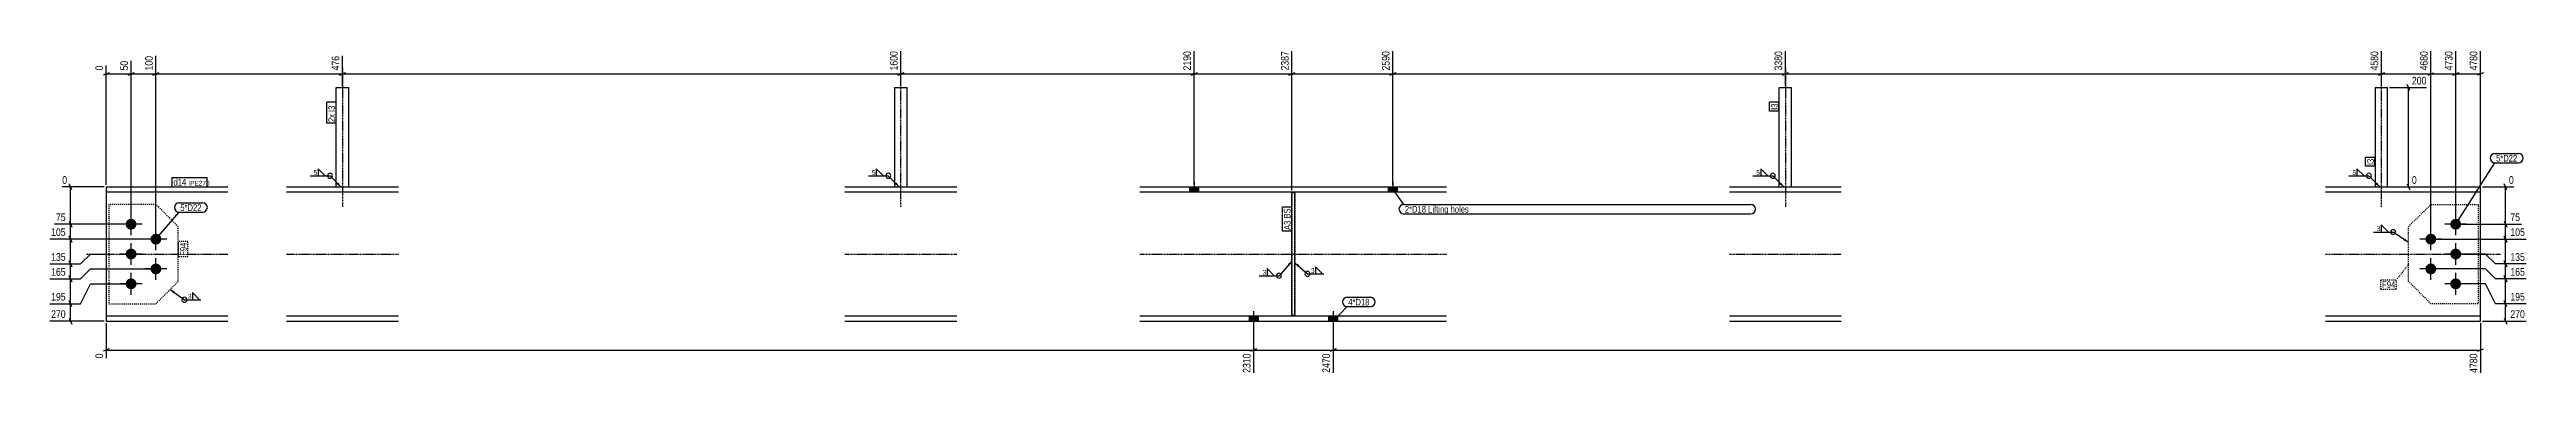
# Model space of a CAD drawing. Header units: millimetres. Extents: x 9 to 27248, y 6 to 1761.
# Drawn here: x 9 to 4996, y 6 to 660 of the extents above; entities that cross this region are included whole.
import ezdxf

# ---------------------------------------------------------------- set-up
doc = ezdxf.new("R2010")
doc.units = ezdxf.units.MM
doc.linetypes.add('DXK_LINE_DOT2', pattern=[3.9198, 1.9599, -1.9599])
doc.linetypes.add('DXK_LINE_DOT3', pattern=[5.9187, 2.979, -0.9799, 0.9799, -0.9799])
for name, color, linetype in [('MÅLSÆTNING', 7, 'Continuous'), ('STÅL', 7, 'Continuous'), ('TEKST', 7, 'Continuous')]:
    doc.layers.add(name, color=color, linetype=linetype)
doc.styles.add('Arial Narrow', font='ARIALN.TTF', dxfattribs={"height": 0.2})

msp = doc.modelspace()

# ---------------------------------------------------------------- hatches: boundary and pattern name
at = {"layer": 'STÅL', "linetype": 'Continuous'}
for points in [[(2304.5, 373.6), (2322.5, 373.6), (2322.5, 383.8), (2304.5, 383.8)], [(2704.5, 373.6), (2722.5, 373.6), (2722.5, 383.8), (2704.5, 383.8)], [(162.5, 308.8, -1), (184.5, 308.8, -1)], [(4842.5, 308.8, -1), (4864.5, 308.8, -1)], [(162.5, 248.8, -1), (184.5, 248.8, -1)], [(212.5, 278.8, -1), (234.5, 278.8, -1)], [(4792.5, 278.8, -1), (4814.5, 278.8, -1)], [(4842.5, 248.8, -1), (4864.5, 248.8, -1)], [(162.5, 188.8, -1), (184.5, 188.8, -1)], [(212.5, 218.8, -1), (234.5, 218.8, -1)], [(4792.5, 218.8, -1), (4814.5, 218.8, -1)], [(4842.5, 188.8, -1), (4864.5, 188.8, -1)], [(2442.5, 124), (2424.5, 124), (2424.5, 113.8), (2442.5, 113.8)], [(2442.5, 124), (2424.5, 124), (2424.5, 113.8), (2442.5, 113.8)], [(2602.5, 124), (2584.5, 124), (2584.5, 113.8), (2602.5, 113.8)], [(2602.5, 124), (2584.5, 124), (2584.5, 113.8), (2602.5, 113.8)]]:
    msp.add_hatch(color=96, dxfattribs=at).paths.add_polyline_path(points)
at = {"layer": 'TEKST', "linetype": 'Continuous'}
for points in [[(590.8, 392.7), (596, 383.8), (587.3, 389.2)], [(1714.8, 392.7), (1720, 383.8), (1711.3, 389.2)], [(3495.6, 392.7), (3500.8, 383.8), (3492, 389.2)], [(4695.6, 392.7), (4700.8, 383.8), (4692, 389.2)], [(4751.6, 279.8), (4758.5, 272.1), (4748.8, 275.7)], [(2502, 228.8), (2510.5, 234.6), (2505.7, 225.5)], [(258.8, 169.6), (252.2, 177.5), (261.7, 173.7)]]:
    msp.add_hatch(color=3, dxfattribs=at).paths.add_polyline_path(points)

# ---------------------------------------------------------------- linework, layer by layer
at = {"layer": 'MÅLSÆTNING', "color": 7, "linetype": 'Continuous'}
for p, q in [((1723.1, 587.8), (1723.1, 657.3)), ((1723.1, 587.8), (1723.1, 657.3)), ((2313.5, 387.8), (2313.5, 657.3)), ((2313.5, 387.8), (2313.5, 657.3)), ((2510.5, 376.6), (2510.5, 657.3)), ((2713.5, 387.8), (2713.5, 657.3)), ((2713.5, 387.8), (2713.5, 657.3)), ((3503.9, 587.8), (3503.9, 657.3)), ((3503.9, 587.8), (3503.9, 657.3)), ((4703.9, 587.8), (4703.9, 657.3)), ((4703.9, 587.8), (4703.9, 657.3)), ((4803.5, 282.8), (4803.5, 657.3)), ((4853.5, 312.8), (4853.5, 657.3)), ((4903.5, 387.8), (4903.5, 657.3)), ((129.5, 613.9), (117.5, 609.1)), ((123.5, 387.8), (123.5, 628)), ((179.5, 613.9), (167.5, 609.1)), ((173.5, 312.8), (173.5, 637.8)), ((173.5, 611.5), (223.5, 611.5)), ((229.5, 613.9), (217.5, 609.1)), ((217.5, 609.1), (229.5, 613.9)), ((223.5, 282.8), (223.5, 647.5)), ((223.5, 282.8), (223.5, 647.5)), ((223.5, 611.5), (599.1, 611.5)), ((605.1, 613.9), (593.1, 609.1)), ((593.1, 609.1), (605.1, 613.9)), ((599.1, 587.8), (599.1, 647.5)), ((599.1, 587.8), (599.1, 647.5)), ((599.1, 611.5), (1723.1, 611.5)), ((1729.1, 613.9), (1717.1, 609.1)), ((1717.1, 609.1), (1729.1, 613.9)), ((1723.1, 611.5), (2313.5, 611.5)), ((2319.5, 613.9), (2307.5, 609.1)), ((2307.5, 609.1), (2319.5, 613.9)), ((2313.5, 611.5), (2510.5, 611.5)), ((2504.5, 609.1), (2516.5, 613.9)), ((2719.5, 613.9), (2707.5, 609.1)), ((2707.5, 609.1), (2719.5, 613.9)), ((2713.5, 611.5), (3503.9, 611.5)), ((3509.9, 613.9), (3497.9, 609.1)), ((3497.9, 609.1), (3509.9, 613.9)), ((3503.9, 611.5), (4703.9, 611.5)), ((4709.9, 613.9), (4697.9, 609.1)), ((4697.9, 609.1), (4709.9, 613.9)), ((4703.9, 611.5), (4803.5, 611.5)), ((4797.5, 609.1), (4809.5, 613.9)), ((4847.5, 609.1), (4859.5, 613.9)), ((4853.5, 611.5), (4903.5, 611.5)), ((4909.5, 613.9), (4897.5, 609.1)), ((4720.4, 583.8), (4794.5, 583.8)), ((4760.9, 577.8), (4756.1, 589.8)), ((4758.5, 383.8), (4758.5, 583.8)), ((119.5, 383.8), (34.9, 383.8)), ((53.9, 377.8), (49.1, 389.8)), ((51.5, 308.8), (51.5, 383.8)), ((4720.4, 383.8), (4775, 383.8)), ((4756.1, 389.8), (4760.9, 377.8)), ((4907.5, 383.8), (4970.4, 383.8)), ((4956.2, 377.8), (4951.4, 389.8)), ((169.5, 308.8), (19.4, 308.8)), ((169.5, 308.8), (19.4, 308.8)), ((49.1, 314.8), (53.9, 302.8)), ((49.1, 314.8), (53.9, 302.8)), ((51.5, 278.8), (51.5, 308.8)), ((4857.5, 308.8), (4985.9, 308.8)), ((4951.4, 314.8), (4956.2, 302.8)), ((4953.8, 278.8), (4953.8, 308.8)), ((219.5, 278.8), (9.6, 278.8)), ((219.5, 278.8), (9.6, 278.8)), ((53.9, 272.8), (49.1, 284.8)), ((49.1, 284.8), (53.9, 272.8)), ((51.5, 228.8), (51.5, 278.8)), ((4807.5, 278.8), (4995.7, 278.8)), ((4807.5, 278.8), (4995.7, 278.8)), ((4956.2, 272.8), (4951.4, 284.8)), ((4951.4, 284.8), (4956.2, 272.8)), ((4953.8, 228.8), (4953.8, 278.8)), ((9.6, 228.8), (71.5, 228.8)), ((9.6, 228.8), (71.5, 228.8)), ((53.9, 222.8), (49.1, 234.8)), ((49.1, 234.8), (53.9, 222.8)), ((53.9, 192.8), (49.1, 204.8)), ((49.1, 204.8), (53.9, 192.8)), ((51.5, 198.8), (51.5, 228.8)), ((71.5, 228.8), (91.5, 248.8)), ((71.5, 228.8), (91.5, 248.8)), ((71.5, 198.8), (91.5, 218.8)), ((71.5, 198.8), (91.5, 218.8)), ((91.5, 248.8), (119.5, 248.8)), ((91.5, 248.8), (119.5, 248.8)), ((91.5, 218.8), (219.5, 218.8)), ((91.5, 218.8), (219.5, 218.8)), ((4913.8, 218.8), (4807.5, 218.8)), ((4913.8, 218.8), (4807.5, 218.8)), ((4913.8, 248.8), (4857.5, 248.8)), ((4913.8, 248.8), (4857.5, 248.8)), ((4933.8, 228.8), (4913.8, 248.8)), ((4933.8, 228.8), (4913.8, 248.8)), ((4933.8, 198.8), (4913.8, 218.8)), ((4933.8, 198.8), (4913.8, 218.8)), ((4995.7, 228.8), (4933.8, 228.8)), ((4995.7, 228.8), (4933.8, 228.8)), ((4956.2, 222.8), (4951.4, 234.8)), ((4951.4, 234.8), (4956.2, 222.8)), ((4956.2, 192.8), (4951.4, 204.8)), ((4953.8, 198.8), (4953.8, 228.8)), ((9.6, 198.8), (71.5, 198.8)), ((9.6, 198.8), (71.5, 198.8)), ((53.9, 142.8), (49.1, 154.8)), ((53.9, 142.8), (49.1, 154.8)), ((51.5, 148.8), (51.5, 198.8)), ((71.5, 148.8), (91.5, 188.8)), ((71.5, 148.8), (91.5, 188.8)), ((91.5, 188.8), (169.5, 188.8)), ((91.5, 188.8), (169.5, 188.8)), ((4913.8, 188.8), (4857.5, 188.8)), ((4913.8, 188.8), (4857.5, 188.8)), ((4933.8, 148.8), (4913.8, 188.8)), ((4933.8, 148.8), (4913.8, 188.8)), ((4995.7, 198.8), (4933.8, 198.8)), ((4956.2, 142.8), (4951.4, 154.8)), ((9.6, 148.8), (71.5, 148.8)), ((9.6, 148.8), (71.5, 148.8)), ((119.5, 113.8), (9.6, 113.8)), ((49.1, 119.8), (53.9, 107.8)), ((51.5, 113.8), (51.5, 148.8)), ((123.5, 109.8), (123.5, 38.9)), ((2433.5, 99.8), (2433.5, 9.6)), ((2433.5, 99.8), (2433.5, 9.6)), ((2593.5, 99.8), (2593.5, 9.6)), ((2593.5, 99.8), (2593.5, 9.6)), ((4903.5, 109.8), (4903.5, 9.6)), ((4907.5, 113.8), (4995.7, 113.8)), ((4995.7, 148.8), (4933.8, 148.8)), ((4951.4, 119.8), (4956.2, 107.8)), ((4953.8, 113.8), (4953.8, 148.8)), ((129.5, 57.8), (117.5, 53)), ((123.5, 55.4), (2433.5, 55.4)), ((2439.5, 57.8), (2427.5, 53)), ((2427.5, 53), (2439.5, 57.8)), ((2433.5, 55.4), (2593.5, 55.4)), ((2599.5, 57.8), (2587.5, 53)), ((2587.5, 53), (2599.5, 57.8)), ((2593.5, 55.4), (4903.5, 55.4)), ((4897.5, 53), (4909.5, 57.8))]:
    msp.add_line(p, q, dxfattribs=at)
at = {"layer": 'STÅL', "color": 7, "linetype": 'DXK_LINE_DOT3'}
for p, q in [((599.1, 623.8), (599.1, 343.8)), ((1723.1, 343.8), (1723.1, 623.8)), ((3503.9, 623.8), (3503.9, 343.8)), ((4703.9, 343.8), (4703.9, 623.8)), ((83.5, 248.8), (368.5, 248.8)), ((486.6, 248.8), (711.6, 248.8)), ((1610.6, 248.8), (1835.6, 248.8)), ((2204.5, 248.8), (2822, 248.8)), ((3391.4, 248.8), (3616.4, 248.8)), ((4591.4, 248.8), (4943.5, 248.8))]:
    msp.add_line(p, q, dxfattribs=at)
at = {"layer": 'STÅL', "color": 2, "linetype": 'Continuous'}
for p, q in [((586.6, 383.8), (586.6, 583.8)), ((586.6, 583.8), (611.6, 583.8)), ((611.6, 383.8), (611.6, 583.8)), ((1710.6, 583.8), (1710.6, 383.8)), ((1710.6, 583.8), (1735.6, 583.8)), ((1735.6, 383.8), (1735.6, 583.8)), ((3491.4, 383.8), (3491.4, 583.8)), ((3491.4, 583.8), (3516.4, 583.8)), ((3516.4, 383.8), (3516.4, 583.8)), ((4691.4, 583.8), (4691.4, 383.8)), ((4691.4, 583.8), (4716.4, 583.8)), ((4716.4, 383.8), (4716.4, 583.8)), ((123.5, 383.8), (123.5, 113.8)), ((123.5, 383.8), (368.5, 383.8)), ((368.5, 373.6), (123.5, 373.6)), ((486.6, 383.8), (711.6, 383.8)), ((711.6, 373.6), (486.6, 373.6)), ((1610.6, 383.8), (1835.6, 383.8)), ((1835.6, 373.6), (1610.6, 373.6)), ((2204.5, 383.8), (2822, 383.8)), ((2822, 373.6), (2204.5, 373.6)), ((2510.5, 125), (2510.5, 372.6)), ((2510.5, 372.6), (2516.5, 372.6)), ((2516.5, 125), (2516.5, 372.6)), ((3391.4, 383.8), (3616.4, 383.8)), ((3616.4, 373.6), (3391.4, 373.6)), ((4591.4, 383.8), (4903.5, 383.8)), ((4903.5, 373.6), (4591.4, 373.6)), ((4903.5, 113.8), (4903.5, 383.8)), ((368.5, 124), (123.5, 124)), ((123.5, 113.8), (368.5, 113.8)), ((711.6, 124), (486.6, 124)), ((486.6, 113.8), (711.6, 113.8)), ((1835.6, 124), (1610.6, 124)), ((1610.6, 113.8), (1835.6, 113.8)), ((2822, 124), (2204.5, 124)), ((2204.5, 113.8), (2822, 113.8)), ((2516.5, 125), (2510.5, 125)), ((3616.4, 124), (3391.4, 124)), ((3391.4, 113.8), (3616.4, 113.8)), ((4903.5, 124), (4591.4, 124)), ((4591.4, 113.8), (4903.5, 113.8))]:
    msp.add_line(p, q, dxfattribs=at)
at = {"layer": 'STÅL', "color": 7, "linetype": 'DXK_LINE_DOT2'}
for p, q in [((586.6, 383.8), (611.6, 383.8)), ((1710.6, 383.8), (1735.6, 383.8)), ((2516.5, 372.6), (2510.5, 372.6)), ((2510.5, 372.6), (2510.5, 125)), ((2516.5, 372.6), (2516.5, 125)), ((3491.4, 383.8), (3516.4, 383.8)), ((4691.4, 383.8), (4716.4, 383.8)), ((128.5, 348.8), (128.5, 148.8)), ((223.5, 348.8), (128.5, 348.8)), ((268.5, 303.8), (223.5, 348.8)), ((268.5, 193.8), (268.5, 303.8)), ((4758.5, 303.8), (4803.5, 348.8)), ((4758.5, 193.8), (4758.5, 303.8)), ((4803.5, 348.8), (4898.5, 348.8)), ((4898.5, 348.8), (4898.5, 148.8)), ((223.5, 148.8), (268.5, 193.8)), ((4803.5, 148.8), (4758.5, 193.8)), ((128.5, 148.8), (223.5, 148.8)), ((2516.5, 125), (2510.5, 125)), ((4898.5, 148.8), (4803.5, 148.8))]:
    msp.add_line(p, q, dxfattribs=at)
at = {"layer": 'STÅL', "color": 96, "linetype": 'Continuous'}
for p, q in [((2304.5, 383.8), (2304.5, 373.6)), ((2313.5, 393.8), (2313.5, 373.6)), ((2322.5, 383.8), (2322.5, 373.6)), ((2704.5, 383.8), (2704.5, 373.6)), ((2713.5, 393.8), (2713.5, 373.6)), ((2722.5, 383.8), (2722.5, 373.6)), ((195.5, 308.8), (151.5, 308.8)), ((173.5, 286.8), (173.5, 330.8)), ((223.5, 256.8), (223.5, 300.8)), ((4803.5, 256.8), (4803.5, 300.8)), ((4875.5, 308.8), (4831.5, 308.8)), ((4853.5, 286.8), (4853.5, 330.8)), ((173.5, 226.8), (173.5, 270.8)), ((245.5, 278.8), (201.5, 278.8)), ((4825.5, 278.8), (4781.5, 278.8)), ((4853.5, 226.8), (4853.5, 270.8)), ((195.5, 248.8), (151.5, 248.8)), ((173.5, 166.8), (173.5, 210.8)), ((245.5, 218.8), (201.5, 218.8)), ((223.5, 196.8), (223.5, 240.8)), ((4825.5, 218.8), (4781.5, 218.8)), ((4803.5, 196.8), (4803.5, 240.8)), ((4875.5, 248.8), (4831.5, 248.8)), ((4853.5, 166.8), (4853.5, 210.8)), ((195.5, 188.8), (151.5, 188.8)), ((4875.5, 188.8), (4831.5, 188.8)), ((2424.5, 124), (2424.5, 113.8)), ((2424.5, 124), (2424.5, 113.8)), ((2433.5, 134), (2433.5, 69)), ((2433.5, 134), (2433.5, 69)), ((2442.5, 124), (2442.5, 113.8)), ((2442.5, 124), (2442.5, 113.8)), ((2584.5, 124), (2584.5, 113.8)), ((2584.5, 124), (2584.5, 113.8)), ((2593.5, 134), (2593.5, 69)), ((2593.5, 134), (2593.5, 69)), ((2602.5, 124), (2602.5, 113.8)), ((2602.5, 124), (2602.5, 113.8))]:
    msp.add_line(p, q, dxfattribs=at)
at = {"layer": 'TEKST', "color": 3, "linetype": 'Continuous'}
for p, q in [((596, 383.8), (574, 406.3)), ((1720, 383.8), (1698, 406.3)), ((3500.8, 383.8), (3478.7, 406.3)), ((4700.8, 383.8), (4678.7, 406.3)), ((4758.5, 272.1), (4727.7, 293.1)), ((2510.5, 234.6), (2484.6, 205.2))]:
    msp.add_line(p, q, dxfattribs=at)
for centre in [(574, 406.3), (1698, 406.3), (3478.7, 406.3), (4678.7, 406.3), (4727.7, 293.1), (2484.6, 205.2)]:
    msp.add_arc(centre, 5, 270, 90, dxfattribs=at)

# ---------------------------------------------------------------- wipeouts: each hides what was drawn before it
at = {"color": 0}
for points in [[(4977.4, 435), (4977.4, 449), (4934.8, 449), (4934.8, 435)], [(2780.6, 332.2), (2780.6, 346.2), (2737.9, 346.2), (2737.9, 332.2)], [(4701.5, 294.3), (4701.5, 305.9), (4693.9, 305.9), (4693.9, 294.3)], [(2458.4, 206.4), (2458.4, 218), (2450.7, 218), (2450.7, 206.4)], [(2555.7, 210.1), (2555.7, 221.7), (2548, 221.7), (2548, 210.1)], [(4731.9, 180.5), (4731.9, 194.5), (4705.4, 194.5), (4705.4, 180.5)]]:
    msp.add_wipeout(points, dxfattribs=at).dxf.layer = 'TEKST'

# ---------------------------------------------------------------- next in the draw order: hatches: boundary and pattern name
at = {"layer": 'TEKST', "linetype": 'Continuous'}
msp.add_hatch(color=3, dxfattribs=at).paths.add_polyline_path([(2522.3, 222.8), (2516.5, 231.2), (2525.6, 226.5)])

# ---------------------------------------------------------------- next in the draw order: linework, layer by layer
at = {"layer": 'TEKST', "color": 3, "linetype": 'Continuous'}
for p, q in [((4717.9, 293.1), (4703.6, 307.4)), ((4703.6, 307.4), (4703.6, 293.1)), ((4687.7, 293.1), (4727.7, 293.1)), ((4703.6, 293.1), (4717.9, 293.1)), ((2444.5, 205.2), (2484.6, 205.2)), ((2474.7, 205.2), (2460.4, 219.5)), ((2460.4, 219.5), (2460.4, 205.2)), ((2460.4, 205.2), (2474.7, 205.2)), ((2516.5, 231.2), (2541.8, 208.9)), ((2541.8, 208.9), (2574.9, 208.9)), ((2572, 208.9), (2557.8, 223.2)), ((2557.8, 223.2), (2557.8, 208.9)), ((2557.8, 208.9), (2572, 208.9))]:
    msp.add_line(p, q, dxfattribs=at)
for centre, start, end in [((4727.7, 293.1), 90, 270), ((2484.6, 205.2), 90, 270), ((2541.8, 208.9), 90, 270), ((2541.8, 208.9), 270, 90)]:
    msp.add_arc(centre, 5, start, end, dxfattribs=at)

# ---------------------------------------------------------------- next in the draw order: texts
at = {"layer": 'TEKST', "color": 3, "style": 'Arial Narrow'}
for p in [(4694.7, 295.1), (2451.5, 207.2), (2548.8, 210.9)]:
    msp.add_text('3', height=9.54, dxfattribs=at).set_placement(p)

# ---------------------------------------------------------------- next in the draw order: wipeouts: each hides what was drawn before it
at = {"color": 0, "linetype": 'Continuous'}
for points in [[(220.3, 650.7), (197.9, 650.7), (197.9, 615.1), (220.3, 615.1)], [(595.9, 650.7), (573.5, 650.7), (573.5, 615.1), (595.9, 615.1)], [(1719.9, 660.5), (1697.5, 660.5), (1697.5, 615.1), (1719.9, 615.1)], [(2310.3, 660.5), (2287.9, 660.5), (2287.9, 615.1), (2310.3, 615.1)], [(2507.3, 660.5), (2484.9, 660.5), (2484.9, 615.1), (2507.3, 615.1)], [(3500.7, 660.5), (3478.3, 660.5), (3478.3, 615.1), (3500.7, 615.1)], [(4700.7, 660.5), (4678.3, 660.5), (4678.3, 615.1), (4700.7, 615.1)], [(4800.3, 660.5), (4777.9, 660.5), (4777.9, 615.1), (4800.3, 615.1)], [(4900.3, 660.5), (4877.9, 660.5), (4877.9, 615.1), (4900.3, 615.1)], [(47.9, 387), (47.9, 409.4), (31.7, 409.4), (31.7, 387)], [(4778.2, 387), (4778.2, 409.4), (4762.1, 409.4), (4762.1, 387)], [(45, 312), (45, 334.4), (19.1, 334.4), (19.1, 312)], [(4986.2, 312), (4986.2, 334.4), (4960.3, 334.4), (4960.3, 312)], [(45, 232), (45, 254.4), (9.3, 254.4), (9.3, 232)], [(4996, 232), (4996, 254.4), (4960.3, 254.4), (4960.3, 232)], [(45, 152), (45, 174.4), (9.3, 174.4), (9.3, 152)], [(4996, 152), (4996, 174.4), (4960.3, 174.4), (4960.3, 152)], [(120.3, 51.8), (97.9, 51.8), (97.9, 35.6), (120.3, 35.6)], [(2430.3, 51.8), (2407.9, 51.8), (2407.9, 6.4), (2430.3, 6.4)], [(2590.3, 51.8), (2567.9, 51.8), (2567.9, 6.4), (2590.3, 6.4)], [(4900.3, 51.8), (4877.9, 51.8), (4877.9, 6.4), (4900.3, 6.4)]]:
    msp.add_wipeout(points, dxfattribs=at).dxf.layer = 'MÅLSÆTNING'
at = {"color": 0}
for points in [[(3488.6, 551.8), (3474.6, 551.8), (3474.6, 539), (3488.6, 539)], [(583.8, 530.6), (569.8, 530.6), (569.8, 514.4), (583.8, 514.4)], [(4977.4, 435), (4977.4, 449), (4934.8, 449), (4934.8, 435)], [(284.4, 386.6), (284.4, 400.6), (258.8, 400.6), (258.8, 386.6)], [(547.8, 407.5), (547.8, 419.1), (540.1, 419.1), (540.1, 407.5)], [(1671.8, 407.5), (1671.8, 419.1), (1664.1, 419.1), (1664.1, 407.5)], [(3452.5, 407.5), (3452.5, 419.1), (3444.8, 419.1), (3444.8, 407.5)], [(4652.5, 407.5), (4652.5, 419.1), (4644.8, 419.1), (4644.8, 407.5)], [(315.2, 335.6), (315.2, 349.6), (272.6, 349.6), (272.6, 335.6)], [(2507.7, 316), (2493.7, 316), (2493.7, 297.2), (2507.7, 297.2)], [(2780.6, 332.2), (2780.6, 346.2), (2737.9, 346.2), (2737.9, 332.2)], [(285.3, 271.8), (271.3, 271.8), (271.3, 245.4), (285.3, 245.4)], [(294.8, 158), (294.8, 169.6), (287.1, 169.6), (287.1, 158)], [(2666.6, 145.3), (2666.6, 159.3), (2624, 159.3), (2624, 145.3)], [(4731.9, 180.5), (4731.9, 194.5), (4705.4, 194.5), (4705.4, 180.5)]]:
    msp.add_wipeout(points, dxfattribs=at).dxf.layer = 'TEKST'

# ---------------------------------------------------------------- next in the draw order: linework, layer by layer
at = {"layer": 'MÅLSÆTNING', "color": 7, "linetype": 'Continuous'}
for p, q in [((2510.5, 376.6), (2510.5, 657.3)), ((4803.5, 282.8), (4803.5, 657.3)), ((4853.5, 312.8), (4853.5, 657.3)), ((123.5, 611.5), (173.5, 611.5)), ((167.5, 609.1), (179.5, 613.9)), ((173.5, 312.8), (173.5, 637.8)), ((2516.5, 613.9), (2504.5, 609.1)), ((2510.5, 611.5), (2713.5, 611.5)), ((4797.5, 609.1), (4809.5, 613.9)), ((4803.5, 611.5), (4853.5, 611.5)), ((4859.5, 613.9), (4847.5, 609.1)), ((4951.4, 204.8), (4956.2, 192.8)), ((4995.7, 198.8), (4933.8, 198.8))]:
    msp.add_line(p, q, dxfattribs=at)
at = {"layer": 'TEKST', "color": 7, "linetype": 'Continuous'}
for p, q in [((4932.4, 451.4), (4979.8, 451.4)), ((4853.5, 308.8), (4932.4, 432.6)), ((2713.5, 378.7), (2735.5, 348.6))]:
    msp.add_line(p, q, dxfattribs=at)
at = {"layer": 'TEKST', "color": 3, "linetype": 'Continuous'}
for p, q in [((533.9, 406.3), (574, 406.3)), ((564.1, 406.3), (549.8, 420.6)), ((549.8, 420.6), (549.8, 406.3)), ((549.8, 406.3), (564.1, 406.3)), ((1657.9, 406.3), (1698, 406.3)), ((1688.1, 406.3), (1673.8, 420.6)), ((1673.8, 420.6), (1673.8, 406.3)), ((1673.8, 406.3), (1688.1, 406.3)), ((3438.6, 406.3), (3478.7, 406.3)), ((3468.9, 406.3), (3454.6, 420.6)), ((3454.6, 420.6), (3454.6, 406.3)), ((3454.6, 406.3), (3468.9, 406.3)), ((4638.6, 406.3), (4678.7, 406.3)), ((4668.9, 406.3), (4654.6, 420.6)), ((4654.6, 420.6), (4654.6, 406.3)), ((4654.6, 406.3), (4668.9, 406.3)), ((252.2, 177.5), (280.9, 156.8)), ((280.9, 156.8), (314, 156.8)), ((311.1, 156.8), (296.8, 171.1)), ((296.8, 171.1), (296.8, 156.8)), ((296.8, 156.8), (311.1, 156.8))]:
    msp.add_line(p, q, dxfattribs=at)
at = {"layer": 'TEKST', "color": 7, "linetype": 'DXK_LINE_DOT2'}
for p, q in [((4758.5, 228.2), (4734.3, 196.9)), ((4703, 196.9), (4734.3, 196.9)), ((4703, 178.1), (4703, 196.9)), ((4703, 178.1), (4734.3, 178.1)), ((4734.3, 178.1), (4734.3, 196.9))]:
    msp.add_line(p, q, dxfattribs=at)
at = {"layer": 'TEKST', "color": 7, "linetype": 'Continuous'}
for centre in [(4932.4, 442), (2735.5, 339.2)]:
    msp.add_arc(centre, 9.4, 90, 270, dxfattribs=at)
at = {"layer": 'TEKST', "color": 3, "linetype": 'Continuous'}
for centre, start, end in [((574, 406.3), 90, 270), ((1698, 406.3), 90, 270), ((3478.7, 406.3), 90, 270), ((4678.7, 406.3), 90, 270), ((280.9, 156.8), 90, 270), ((280.9, 156.8), 270, 90)]:
    msp.add_arc(centre, 5, start, end, dxfattribs=at)

# ---------------------------------------------------------------- next in the draw order: texts
at = {"layer": 'MÅLSÆTNING', "color": 3, "linetype": 'Continuous', "style": 'Arial Narrow'}
for s, height, p in [('1600', 15.27, (1716.7, 618.3)), ('2190', 15.27, (2307.1, 618.3)), ('2387', 15.27, (2504.1, 618.3)), ('3380', 15.27, (3497.5, 618.3)), ('4580', 15.27, (4697.5, 618.3)), ('4680', 15.27, (4797.1, 618.3)), ('4780', 15.27, (4897.1, 618.3)), ('100', 15.27, (217.1, 618.3)), ('476', 15.27, (592.7, 618.3)), ('0', 15.3, (117.1, 38.9)), ('2310', 15.27, (2427.1, 9.6)), ('2470', 15.27, (2587.1, 9.6)), ('4780', 15.27, (4897.1, 9.6))]:
    msp.add_text(s, height=height, rotation=90.0002, dxfattribs=at).set_placement(p)
for s, height, p in [('0', 15.3, (34.9, 390.2)), ('0', 15.3, (4765.3, 390.2)), ('75', 15.27, (22.3, 315.2)), ('75', 15.27, (4963.5, 315.2)), ('135', 15.27, (12.5, 235.2)), ('135', 15.27, (4963.5, 235.2))]:
    msp.add_text(s, height=height, dxfattribs=at).set_placement(p)
at = {"layer": 'TEKST', "color": 3, "style": 'Arial Narrow'}
for s, height, p in [('5', 9.54, (540.9, 408.3)), ('5', 9.54, (1664.9, 408.3)), ('5', 9.54, (3445.6, 408.3)), ('5', 9.54, (4645.6, 408.3)), ('5*D22', 13.36, (4934.8, 435)), ('3', 9.54, (287.9, 158.8)), ('F94', 13.36, (4705.4, 180.5))]:
    msp.add_text(s, height=height, dxfattribs=at).set_placement(p)

# ---------------------------------------------------------------- next in the draw order: wipeouts: each hides what was drawn before it
at = {"color": 0, "linetype": 'Continuous'}
for points in [[(45, 117), (45, 139.4), (9.3, 139.4), (9.3, 117)], [(4996, 117), (4996, 139.4), (4960.3, 139.4), (4960.3, 117)]]:
    msp.add_wipeout(points, dxfattribs=at).dxf.layer = 'MÅLSÆTNING'
at = {"color": 0}
for points in [[(3488.6, 551.8), (3474.6, 551.8), (3474.6, 539), (3488.6, 539)], [(583.8, 530.6), (569.8, 530.6), (569.8, 514.4), (583.8, 514.4)], [(284.4, 386.6), (284.4, 400.6), (258.8, 400.6), (258.8, 386.6)], [(315.2, 335.6), (315.2, 349.6), (272.6, 349.6), (272.6, 335.6)], [(2507.7, 316), (2493.7, 316), (2493.7, 297.2), (2507.7, 297.2)], [(3432, 332.2), (3432, 346.2), (2784.8, 346.2), (2784.8, 332.2)], [(285.3, 271.8), (271.3, 271.8), (271.3, 245.4), (285.3, 245.4)], [(2666.6, 145.3), (2666.6, 159.3), (2624, 159.3), (2624, 145.3)]]:
    msp.add_wipeout(points, dxfattribs=at).dxf.layer = 'TEKST'

# ---------------------------------------------------------------- next in the draw order: linework, layer by layer
at = {"layer": 'MÅLSÆTNING', "color": 7, "linetype": 'Continuous'}
for p, q in [((4956.2, 142.8), (4951.4, 154.8)), ((4953.8, 148.8), (4953.8, 198.8)), ((4995.7, 148.8), (4933.8, 148.8))]:
    msp.add_line(p, q, dxfattribs=at)
at = {"layer": 'TEKST', "color": 7, "linetype": 'Continuous'}
for p, q in [((3472.2, 536.6), (3472.2, 554.2)), ((3491, 554.2), (3472.2, 554.2)), ((3491, 536.6), (3491, 554.2)), ((3491, 536.6), (3472.2, 536.6)), ((256.4, 384.2), (256.4, 403)), ((270.2, 352), (317.6, 352)), ((223.5, 278.8), (270.2, 333.2)), ((270.2, 333.2), (317.6, 333.2)), ((2510.1, 294.8), (2491.3, 294.8)), ((2621.6, 161.7), (2669, 161.7)), ((2593.5, 113.9), (2621.6, 142.9)), ((2621.6, 142.9), (2669, 142.9))]:
    msp.add_line(p, q, dxfattribs=at)
at = {"layer": 'TEKST', "color": 7, "linetype": 'DXK_LINE_DOT2'}
for p, q in [((268.9, 243), (268.9, 274.2)), ((287.7, 274.2), (268.9, 274.2)), ((287.7, 243), (287.7, 274.2)), ((287.7, 243), (268.9, 243))]:
    msp.add_line(p, q, dxfattribs=at)
at = {"layer": 'TEKST', "color": 7, "linetype": 'Continuous'}
for centre, start, end in [((270.2, 342.6), 90, 270), ((317.6, 342.6), 270, 90), ((2621.6, 152.3), 90, 270), ((2669, 152.3), 270, 90)]:
    msp.add_arc(centre, 9.4, start, end, dxfattribs=at)

# ---------------------------------------------------------------- next in the draw order: texts
at = {"layer": 'MÅLSÆTNING', "color": 3, "linetype": 'Continuous', "style": 'Arial Narrow'}
for s, p in [('195', (12.5, 155.2)), ('195', (4963.5, 155.2)), ('270', (12.5, 120.2)), ('270', (4963.5, 120.2))]:
    msp.add_text(s, height=15.27, dxfattribs=at).set_placement(p)
at = {"layer": 'TEKST', "color": 3, "style": 'Arial Narrow'}
for s, p in [('I3', (3488.6, 539)), ('F94', (285.3, 245.4))]:
    msp.add_text(s, height=13.36, rotation=90.0002, dxfattribs=at).set_placement(p)
for s, p in [('5*D22', (272.6, 335.6)), ('4*D18', (2624, 145.3))]:
    msp.add_text(s, height=13.36, dxfattribs=at).set_placement(p)

# ---------------------------------------------------------------- next in the draw order: wipeouts: each hides what was drawn before it
at = {"color": 0, "linetype": 'Continuous'}
for points in [[(2710.3, 660.5), (2687.9, 660.5), (2687.9, 615.1), (2710.3, 615.1)], [(4850.3, 660.5), (4827.9, 660.5), (4827.9, 615.1), (4850.3, 615.1)], [(120.3, 631.2), (97.9, 631.2), (97.9, 615.1), (120.3, 615.1)], [(170.3, 641), (147.9, 641), (147.9, 615.1), (170.3, 615.1)], [(4797.7, 587), (4797.7, 609.4), (4762.1, 609.4), (4762.1, 587)], [(45, 282), (45, 304.4), (9.3, 304.4), (9.3, 282)], [(4996, 282), (4996, 304.4), (4960.3, 304.4), (4960.3, 282)], [(45, 202), (45, 224.4), (9.3, 224.4), (9.3, 202)]]:
    msp.add_wipeout(points, dxfattribs=at).dxf.layer = 'MÅLSÆTNING'
at = {"color": 0}
for points in [[(583.8, 547.6), (569.8, 547.6), (569.8, 534.8), (583.8, 534.8)], [(4688.6, 440.6), (4674.6, 440.6), (4674.6, 427.8), (4688.6, 427.8)], [(324.5, 386.6), (324.5, 396.6), (288.6, 396.6), (288.6, 386.6)], [(2507.7, 340.6), (2493.7, 340.6), (2493.7, 320.2), (2507.7, 320.2)], [(3432, 332.2), (3432, 346.2), (2784.8, 346.2), (2784.8, 332.2)]]:
    msp.add_wipeout(points, dxfattribs=at).dxf.layer = 'TEKST'

# ---------------------------------------------------------------- next in the draw order: linework, layer by layer
at = {"layer": 'MÅLSÆTNING', "color": 7, "linetype": 'Continuous'}
for p, q in [((4953.8, 308.8), (4953.8, 383.8)), ((4857.5, 308.8), (4985.9, 308.8)), ((4951.4, 314.8), (4956.2, 302.8))]:
    msp.add_line(p, q, dxfattribs=at)
at = {"layer": 'TEKST', "color": 7, "linetype": 'Continuous'}
for p, q in [((2735.5, 348.6), (3434.4, 348.6)), ((2735.5, 329.8), (3434.4, 329.8))]:
    msp.add_line(p, q, dxfattribs=at)
msp.add_arc((3434.4, 339.2), 9.4, 270, 90, dxfattribs=at)

# ---------------------------------------------------------------- next in the draw order: texts
at = {"layer": 'MÅLSÆTNING', "color": 3, "linetype": 'Continuous', "style": 'Arial Narrow'}
for s, height, p in [('2590', 15.27, (2707.1, 618.3)), ('4730', 15.27, (4847.1, 618.3)), ('0', 15.3, (117.1, 618.3)), ('50', 15.27, (167.1, 618.3))]:
    msp.add_text(s, height=height, rotation=90.0002, dxfattribs=at).set_placement(p)
for s, p in [('200', (4765.3, 590.2)), ('105', (12.5, 285.2)), ('105', (4963.5, 285.2)), ('165', (12.5, 205.2))]:
    msp.add_text(s, height=15.27, dxfattribs=at).set_placement(p)
at = {"layer": 'TEKST', "color": 3, "style": 'Arial Narrow'}
for s, height, p in [('2*D18', 13.36, (2737.9, 332.2)), ('Lifting holes', 13.362, (2784.8, 332.2))]:
    msp.add_text(s, height=height, dxfattribs=at).set_placement(p)

# ---------------------------------------------------------------- next in the draw order: wipeouts: each hides what was drawn before it
at = {"color": 0, "linetype": 'Continuous'}
msp.add_wipeout([(4996, 202), (4996, 224.4), (4960.3, 224.4), (4960.3, 202)], dxfattribs=at).dxf.layer = 'MÅLSÆTNING'
at = {"color": 0}
for points in [[(583.8, 547.6), (569.8, 547.6), (569.8, 534.8), (583.8, 534.8)], [(4688.6, 440.6), (4674.6, 440.6), (4674.6, 427.8), (4688.6, 427.8)], [(324.5, 386.6), (324.5, 396.6), (288.6, 396.6), (288.6, 386.6)], [(2507.7, 340.6), (2493.7, 340.6), (2493.7, 320.2), (2507.7, 320.2)]]:
    msp.add_wipeout(points, dxfattribs=at).dxf.layer = 'TEKST'

# ---------------------------------------------------------------- next in the draw order: linework, layer by layer
at = {"layer": 'TEKST', "color": 7, "linetype": 'Continuous'}
for p, q in [((567.4, 512), (567.4, 554.2)), ((586.2, 554.2), (567.4, 554.2)), ((586.2, 512), (586.2, 554.2)), ((586.2, 512), (567.4, 512)), ((256.4, 403), (326.9, 403)), ((326.9, 384.2), (326.9, 403)), ((4672.2, 425.4), (4672.2, 443)), ((4691, 443), (4672.2, 443)), ((4691, 425.4), (4672.2, 425.4)), ((4691, 425.4), (4691, 443)), ((256.4, 384.2), (326.9, 384.2)), ((2491.3, 294.8), (2491.3, 343)), ((2510.1, 343), (2491.3, 343)), ((2510.1, 294.8), (2510.1, 343))]:
    msp.add_line(p, q, dxfattribs=at)

# ---------------------------------------------------------------- next in the draw order: texts
at = {"layer": 'MÅLSÆTNING', "color": 3, "linetype": 'Continuous', "style": 'Arial Narrow'}
msp.add_text('165', height=15.27, dxfattribs=at).set_placement((4963.5, 205.2))
at = {"layer": 'TEKST', "color": 3, "style": 'Arial Narrow'}
for s, p in [('I3', (583.8, 534.8)), ('2x', (583.8, 514.4)), ('I3', (4688.6, 427.8)), ('BS', (2507.7, 320.2)), ('A3', (2507.7, 297.2))]:
    msp.add_text(s, height=13.36, rotation=90.0002, dxfattribs=at).set_placement(p)
for s, height, p in [('d14', 13.36, (258.8, 386.6)), ('IPE270', 9.54, (288.6, 386.6))]:
    msp.add_text(s, height=height, dxfattribs=at).set_placement(p)

# ---------------------------------------------------------------- next in the draw order: wipeouts: each hides what was drawn before it
at = {"color": 0, "linetype": 'Continuous'}
msp.add_wipeout([(4973.6, 387), (4973.6, 409.4), (4957.4, 409.4), (4957.4, 387)], dxfattribs=at).dxf.layer = 'MÅLSÆTNING'

# ---------------------------------------------------------------- next in the draw order: linework, layer by layer
at = {"layer": 'TEKST', "color": 7, "linetype": 'Continuous'}
msp.add_line((4932.4, 432.6), (4979.8, 432.6), dxfattribs=at)
msp.add_arc((4979.8, 442), 9.4, 270, 90, dxfattribs=at)

# ---------------------------------------------------------------- next in the draw order: texts
at = {"layer": 'MÅLSÆTNING', "color": 3, "linetype": 'Continuous', "style": 'Arial Narrow'}
msp.add_text('0', height=15.3, dxfattribs=at).set_placement((4960.6, 390.2))

doc.saveas('drawing.dxf')
